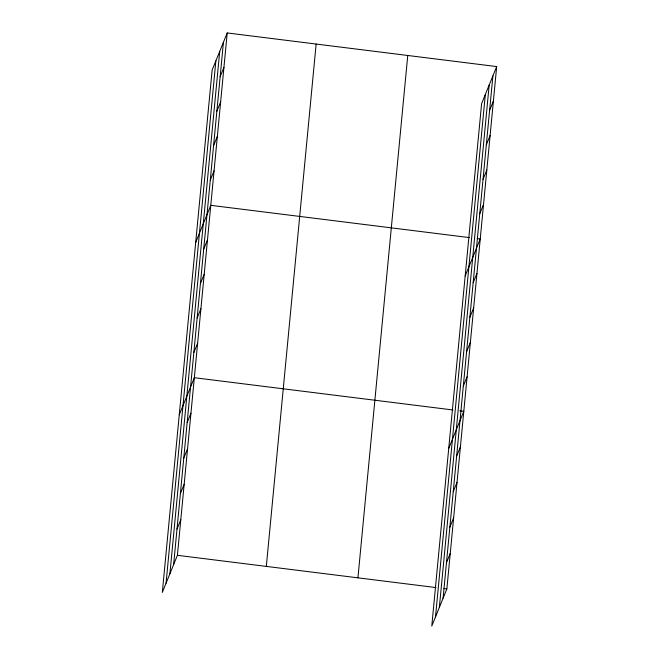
<?xml version="1.0" encoding="UTF-8"?>
<svg xmlns="http://www.w3.org/2000/svg" width="659" height="659" viewBox="0 0 659 659"><rect width="100%" height="100%" fill="white"/><g stroke="black" fill="none" stroke-linecap="round" stroke-linejoin="round"><path stroke-width="0.99" d="M166.052 583.248L215.872 60.892M169.89 573.791L219.711 51.435M173.614 564.615L223.434 42.258M227.215 32.95L212.14 70.068L162.32 592.425L177.395 555.306L227.215 32.95L496.68 66.575L446.86 588.932L431.785 626.05L481.605 103.694L496.68 66.575M266.318 566.402L316.139 44.046M357.936 577.836L407.756 55.48M435.508 616.873L485.329 94.517M439.347 607.417L489.176 85.06M443.079 598.24L492.899 75.884M220.147 76.732L223.928 67.424M216.86 111.206L220.641 101.898M213.574 145.68L217.355 136.38M210.287 180.162L214.06 170.854M195.698 242.446L210.773 205.328L469.365 237.594M203.705 249.11L207.486 239.802M200.418 283.584L204.199 274.276M197.132 318.066L200.913 308.758M193.845 352.54L197.626 343.232M179.264 414.824L194.331 377.706L452.931 409.972M187.164 422.534L190.945 413.226M183.779 458.054L187.56 448.746M180.393 493.575L184.174 484.266M176.999 529.095L180.78 519.786M489.612 110.358L493.393 101.049M486.326 144.832L490.098 135.523M483.031 179.306L486.812 169.997M479.744 213.78L483.525 204.479M465.163 276.072L480.238 238.953L477.273 238.583M473.17 282.736L476.951 273.427M469.883 317.21L473.664 307.901M466.597 351.684L470.369 342.375M463.302 386.158L467.083 376.857M448.721 448.449L463.796 411.331L459.842 410.837M456.629 456.16L460.41 446.851M453.244 491.68L457.016 482.372M449.85 527.2L453.631 517.892M446.464 562.72L450.245 553.412M177.395 555.306L435.986 587.573M443.894 588.561L446.86 588.932"/></g></svg>
